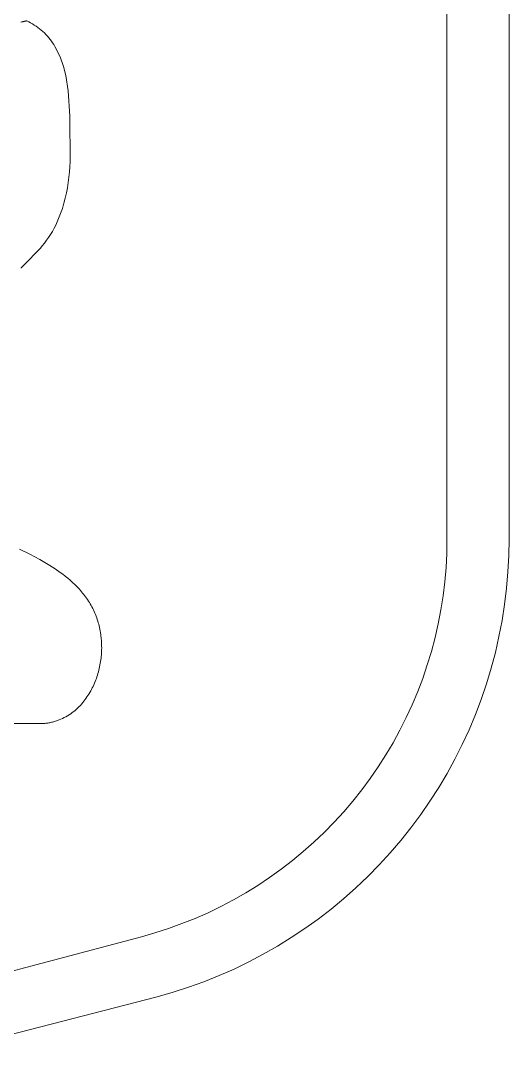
# Model space of a CAD drawing. Header units: millimetres. Extents: x 311 to 4068, y 1050 to 3803.
# Drawn here: x 536.8 to 568.2, y 3369.3 to 3436.7 of the extents above; entities that cross this region are included whole.
import ezdxf

# ---------------------------------------------------------------- set-up
doc = ezdxf.new("R2010")
doc.units = ezdxf.units.MM
doc.layers.add('ZANO_R', color=7, linetype='Continuous', lineweight=0)

msp = doc.modelspace()

# ---------------------------------------------------------------- linework, layer by layer
at = {"layer": 'ZANO_R'}
for p, q in [((564.243, 3519.419), (564.243, 3403.287)), ((568.243, 3403.287), (568.243, 3519.419)), ((536.797, 3436.614), (536.8, 3436.614)), ((536.862, 3436.628), (536.8, 3436.614)), ((536.862, 3436.628), (536.875, 3436.631)), ((536.922, 3436.641), (536.875, 3436.631)), ((536.922, 3436.641), (536.941, 3436.646)), ((536.975, 3436.654), (536.941, 3436.646)), ((536.975, 3436.654), (537, 3436.66)), ((537.022, 3436.665), (537, 3436.66)), ((537.022, 3436.665), (537.026, 3436.666)), ((537.063, 3436.675), (537.026, 3436.666)), ((537.063, 3436.675), (537.072, 3436.677)), ((537.098, 3436.684), (537.109, 3436.686)), ((537.113, 3436.687), (537.109, 3436.686)), ((537.113, 3436.687), (537.125, 3436.689)), ((537.127, 3436.689), (537.125, 3436.689)), ((537.127, 3436.689), (537.133, 3436.69)), ((537.144, 3436.692), (537.133, 3436.69)), ((537.144, 3436.692), (537.16, 3436.692)), ((537.165, 3436.692), (537.167, 3436.692)), ((537.173, 3436.69), (537.298, 3436.631)), ((537.298, 3436.631), (537.42, 3436.567)), ((537.42, 3436.567), (537.541, 3436.499)), ((537.541, 3436.499), (537.659, 3436.427)), ((537.659, 3436.427), (537.774, 3436.351)), ((537.774, 3436.351), (537.887, 3436.272)), ((537.887, 3436.272), (537.997, 3436.188)), ((537.997, 3436.188), (538.104, 3436.1)), ((538.104, 3436.1), (538.208, 3436.009)), ((538.208, 3436.009), (538.308, 3435.915)), ((538.308, 3435.915), (538.405, 3435.816)), ((538.405, 3435.816), (538.499, 3435.715)), ((538.499, 3435.715), (538.59, 3435.611)), ((538.59, 3435.611), (538.676, 3435.503)), ((538.676, 3435.503), (538.759, 3435.392)), ((538.759, 3435.392), (538.838, 3435.279)), ((538.838, 3435.279), (538.913, 3435.163)), ((538.913, 3435.163), (538.984, 3435.045)), ((538.984, 3435.045), (539.315, 3434.387)), ((539.315, 3434.387), (539.54, 3433.753)), ((539.54, 3433.753), (539.688, 3433.167)), ((539.688, 3433.167), (539.842, 3432.183)), ((539.842, 3432.183), (539.946, 3430.551)), ((539.946, 3430.551), (539.961, 3427.641)), ((539.95, 3427.299), (539.927, 3426.958)), ((539.961, 3427.641), (539.95, 3427.299)), ((539.894, 3426.617), (539.85, 3426.278)), ((539.927, 3426.958), (539.894, 3426.617)), ((539.795, 3425.94), (539.729, 3425.604)), ((539.85, 3426.278), (539.795, 3425.94)), ((539.652, 3425.271), (539.564, 3424.94)), ((539.729, 3425.604), (539.652, 3425.271)), ((539.392, 3424.391), (539.313, 3424.173)), ((539.466, 3424.612), (539.392, 3424.391)), ((539.564, 3424.94), (539.466, 3424.612)), ((539.135, 3423.744), (539.039, 3423.536)), ((539.227, 3423.957), (539.135, 3423.744)), ((539.313, 3424.173), (539.227, 3423.957)), ((538.825, 3423.132), (538.708, 3422.936)), ((538.935, 3423.332), (538.825, 3423.132)), ((539.039, 3423.536), (538.935, 3423.332)), ((538.318, 3422.372), (538.175, 3422.193)), ((538.454, 3422.555), (538.318, 3422.372)), ((538.584, 3422.743), (538.454, 3422.555)), ((538.708, 3422.936), (538.584, 3422.743)), ((537.918, 3421.898), (537.12, 3421.087)), ((538.048, 3422.044), (537.918, 3421.898)), ((538.175, 3422.193), (538.048, 3422.044)), ((537.12, 3421.087), (536.803, 3420.787)), ((536.799, 3420.784), (536.797, 3420.782)), ((536.799, 3420.784), (536.803, 3420.787)), ((564.243, 3403.287), (564.228, 3402.373)), ((568.243, 3403.287), (568.225, 3402.235)), ((536.703, 3402.659), (537.37, 3402.329)), ((537.37, 3402.329), (538.026, 3401.976)), ((564.228, 3402.373), (564.18, 3401.46)), ((568.225, 3402.235), (568.171, 3401.184)), ((538.026, 3401.976), (538.669, 3401.603)), ((538.669, 3401.603), (539.003, 3401.385)), ((564.18, 3401.46), (564.102, 3400.55)), ((539.003, 3401.385), (539.33, 3401.156)), ((539.33, 3401.156), (539.492, 3401.035)), ((539.492, 3401.035), (539.653, 3400.91)), ((539.653, 3400.91), (539.811, 3400.781)), ((539.811, 3400.781), (539.967, 3400.648)), ((568.171, 3401.184), (568.08, 3400.136)), ((539.967, 3400.648), (540.121, 3400.51)), ((540.121, 3400.51), (540.272, 3400.367)), ((540.272, 3400.367), (540.419, 3400.219)), ((540.419, 3400.219), (540.562, 3400.066)), ((540.562, 3400.066), (540.702, 3399.907)), ((564.102, 3400.55), (563.992, 3399.642)), ((568.08, 3400.136), (567.954, 3399.092)), ((540.702, 3399.907), (540.77, 3399.825)), ((540.77, 3399.825), (540.837, 3399.742)), ((540.837, 3399.742), (540.902, 3399.658)), ((540.902, 3399.658), (540.966, 3399.573)), ((540.966, 3399.573), (541.028, 3399.486)), ((541.028, 3399.486), (541.088, 3399.399)), ((541.088, 3399.399), (541.149, 3399.308)), ((563.992, 3399.642), (563.85, 3398.739)), ((541.149, 3399.308), (541.207, 3399.215)), ((541.207, 3399.215), (541.264, 3399.121)), ((541.264, 3399.121), (541.318, 3399.026)), ((541.318, 3399.026), (541.371, 3398.93)), ((541.371, 3398.93), (541.421, 3398.833)), ((541.421, 3398.833), (541.469, 3398.735)), ((541.469, 3398.735), (541.516, 3398.636)), ((563.85, 3398.739), (563.678, 3397.841)), ((567.954, 3399.092), (567.791, 3398.052)), ((541.516, 3398.636), (541.559, 3398.536)), ((541.559, 3398.536), (541.601, 3398.434)), ((541.601, 3398.434), (541.641, 3398.332)), ((541.641, 3398.332), (541.679, 3398.229)), ((541.679, 3398.229), (541.714, 3398.125)), ((541.714, 3398.125), (541.748, 3398.02)), ((567.791, 3398.052), (567.592, 3397.019)), ((541.748, 3398.02), (541.78, 3397.914)), ((541.78, 3397.914), (541.809, 3397.808)), ((541.809, 3397.808), (541.836, 3397.701)), ((541.836, 3397.701), (541.862, 3397.594)), ((541.862, 3397.594), (541.885, 3397.486)), ((541.885, 3397.486), (541.905, 3397.378)), ((541.905, 3397.378), (541.924, 3397.27)), ((563.678, 3397.841), (563.475, 3396.95)), ((541.924, 3397.27), (541.94, 3397.161)), ((541.94, 3397.161), (541.955, 3397.052)), ((541.955, 3397.052), (541.967, 3396.944)), ((541.967, 3396.944), (541.985, 3396.724)), ((541.985, 3396.724), (541.992, 3396.614)), ((563.475, 3396.95), (563.241, 3396.066)), ((567.592, 3397.019), (567.359, 3395.994)), ((541.993, 3396.063), (541.987, 3395.952)), ((541.992, 3396.614), (541.996, 3396.504)), ((541.997, 3396.173), (541.993, 3396.063)), ((541.996, 3396.504), (541.998, 3396.394)), ((541.999, 3396.284), (541.997, 3396.173)), ((541.998, 3396.394), (541.999, 3396.284)), ((563.241, 3396.066), (562.977, 3395.191)), ((541.928, 3395.404), (541.91, 3395.296)), ((541.944, 3395.513), (541.928, 3395.404)), ((541.958, 3395.623), (541.944, 3395.513)), ((541.97, 3395.732), (541.958, 3395.623)), ((541.979, 3395.842), (541.97, 3395.732)), ((541.987, 3395.952), (541.979, 3395.842)), ((567.359, 3395.994), (567.089, 3394.976)), ((541.79, 3394.753), (541.76, 3394.645)), ((541.819, 3394.861), (541.79, 3394.753)), ((541.845, 3394.97), (541.819, 3394.861)), ((541.868, 3395.078), (541.845, 3394.97)), ((541.91, 3395.296), (541.868, 3395.078)), ((562.977, 3395.191), (562.682, 3394.326)), ((567.089, 3394.976), (566.785, 3393.969)), ((541.534, 3394.014), (541.489, 3393.912)), ((541.577, 3394.117), (541.534, 3394.014)), ((541.618, 3394.221), (541.577, 3394.117)), ((541.656, 3394.326), (541.618, 3394.221)), ((541.693, 3394.432), (541.656, 3394.326)), ((541.728, 3394.539), (541.693, 3394.432)), ((541.76, 3394.645), (541.728, 3394.539)), ((562.682, 3394.326), (562.358, 3393.471)), ((541.177, 3393.317), (541.116, 3393.221)), ((541.235, 3393.414), (541.177, 3393.317)), ((541.291, 3393.513), (541.235, 3393.414)), ((541.343, 3393.611), (541.291, 3393.513)), ((541.394, 3393.71), (541.343, 3393.611)), ((541.442, 3393.81), (541.394, 3393.71)), ((541.489, 3393.912), (541.442, 3393.81)), ((562.358, 3393.471), (562.005, 3392.628)), ((566.785, 3393.969), (566.447, 3392.973)), ((540.703, 3392.672), (540.625, 3392.587)), ((540.778, 3392.76), (540.703, 3392.672)), ((540.851, 3392.849), (540.778, 3392.76)), ((540.921, 3392.94), (540.851, 3392.849)), ((540.988, 3393.032), (540.921, 3392.94)), ((541.053, 3393.126), (540.988, 3393.032)), ((541.116, 3393.221), (541.053, 3393.126)), ((566.447, 3392.973), (566.074, 3391.989)), ((539.907, 3391.978), (539.804, 3391.914)), ((540.007, 3392.046), (539.907, 3391.978)), ((540.105, 3392.117), (540.007, 3392.046)), ((540.198, 3392.19), (540.105, 3392.117)), ((540.289, 3392.265), (540.198, 3392.19)), ((540.377, 3392.342), (540.289, 3392.265)), ((540.463, 3392.422), (540.377, 3392.342)), ((540.545, 3392.503), (540.463, 3392.422)), ((540.625, 3392.587), (540.545, 3392.503)), ((562.005, 3392.628), (561.623, 3391.798)), ((566.074, 3391.989), (565.667, 3391.019)), ((536.918, 3391.419), (531.968, 3391.419)), ((537.981, 3391.419), (536.918, 3391.419)), ((538.213, 3391.419), (537.981, 3391.419)), ((538.262, 3391.419), (538.213, 3391.419)), ((538.271, 3391.419), (538.262, 3391.419)), ((538.27, 3391.419), (538.272, 3391.419)), ((538.272, 3391.419), (538.271, 3391.419)), ((538.335, 3391.424), (538.272, 3391.419)), ((538.398, 3391.431), (538.335, 3391.424)), ((538.462, 3391.439), (538.398, 3391.431)), ((538.525, 3391.448), (538.462, 3391.439)), ((538.588, 3391.458), (538.525, 3391.448)), ((538.65, 3391.469), (538.588, 3391.458)), ((538.713, 3391.482), (538.65, 3391.469)), ((538.775, 3391.495), (538.713, 3391.482)), ((538.837, 3391.51), (538.775, 3391.495)), ((538.899, 3391.526), (538.837, 3391.51)), ((538.961, 3391.543), (538.899, 3391.526)), ((539.022, 3391.561), (538.961, 3391.543)), ((539.082, 3391.581), (539.022, 3391.561)), ((539.143, 3391.601), (539.082, 3391.581)), ((539.203, 3391.623), (539.143, 3391.601)), ((539.262, 3391.645), (539.203, 3391.623)), ((539.374, 3391.691), (539.262, 3391.645)), ((539.484, 3391.741), (539.374, 3391.691)), ((539.593, 3391.795), (539.484, 3391.741)), ((539.7, 3391.853), (539.593, 3391.795)), ((539.804, 3391.914), (539.7, 3391.853)), ((561.623, 3391.798), (561.213, 3390.981)), ((561.213, 3390.981), (560.774, 3390.179)), ((565.667, 3391.019), (565.228, 3390.063)), ((560.774, 3390.179), (560.309, 3389.392)), ((565.228, 3390.063), (564.755, 3389.123)), ((560.309, 3389.392), (559.816, 3388.622)), ((559.816, 3388.622), (559.297, 3387.87)), ((564.755, 3389.123), (564.251, 3388.2)), ((564.251, 3388.2), (563.715, 3387.295)), ((559.297, 3387.87), (558.752, 3387.135)), ((563.715, 3387.295), (563.148, 3386.409)), ((558.752, 3387.135), (558.183, 3386.421)), ((558.183, 3386.421), (557.589, 3385.726)), ((563.148, 3386.409), (562.55, 3385.543)), ((557.589, 3385.726), (556.972, 3385.052)), ((562.55, 3385.543), (561.924, 3384.698)), ((556.972, 3385.052), (556.331, 3384.399)), ((561.924, 3384.698), (561.268, 3383.875)), ((556.331, 3384.399), (555.669, 3383.769)), ((555.669, 3383.769), (554.985, 3383.163)), ((561.268, 3383.875), (560.585, 3383.075)), ((554.281, 3382.58), (553.557, 3382.022)), ((554.985, 3383.163), (554.281, 3382.58)), ((560.585, 3383.075), (559.874, 3382.299)), ((553.557, 3382.022), (552.814, 3381.489)), ((559.874, 3382.299), (559.137, 3381.548)), ((552.814, 3381.489), (552.053, 3380.983)), ((559.137, 3381.548), (558.374, 3380.823)), ((552.053, 3380.983), (551.275, 3380.502)), ((558.374, 3380.823), (557.587, 3380.125)), ((550.481, 3380.049), (549.672, 3379.624)), ((551.275, 3380.502), (550.481, 3380.049)), ((557.587, 3380.125), (556.777, 3379.455)), ((548.849, 3379.226), (548.013, 3378.858)), ((549.672, 3379.624), (548.849, 3379.226)), ((556.777, 3379.455), (555.943, 3378.812)), ((547.164, 3378.518), (546.304, 3378.208)), ((548.013, 3378.858), (547.164, 3378.518)), ((555.943, 3378.812), (555.088, 3378.199)), ((545.434, 3377.928), (544.555, 3377.677)), ((546.304, 3378.208), (545.434, 3377.928)), ((555.088, 3378.199), (554.213, 3377.616)), ((544.555, 3377.677), (528.243, 3373.339)), ((554.213, 3377.616), (553.318, 3377.063)), ((552.404, 3376.542), (551.473, 3376.052)), ((553.318, 3377.063), (552.404, 3376.542)), ((551.473, 3376.052), (550.525, 3375.595)), ((549.563, 3375.17), (548.586, 3374.779)), ((550.525, 3375.595), (549.563, 3375.17)), ((548.586, 3374.779), (547.596, 3374.422)), ((528.243, 3369.339), (545.583, 3373.812)), ((546.595, 3374.1), (545.583, 3373.812)), ((547.596, 3374.422), (546.595, 3374.1))]:
    msp.add_line(p, q, dxfattribs=at)

doc.saveas('drawing.dxf')
